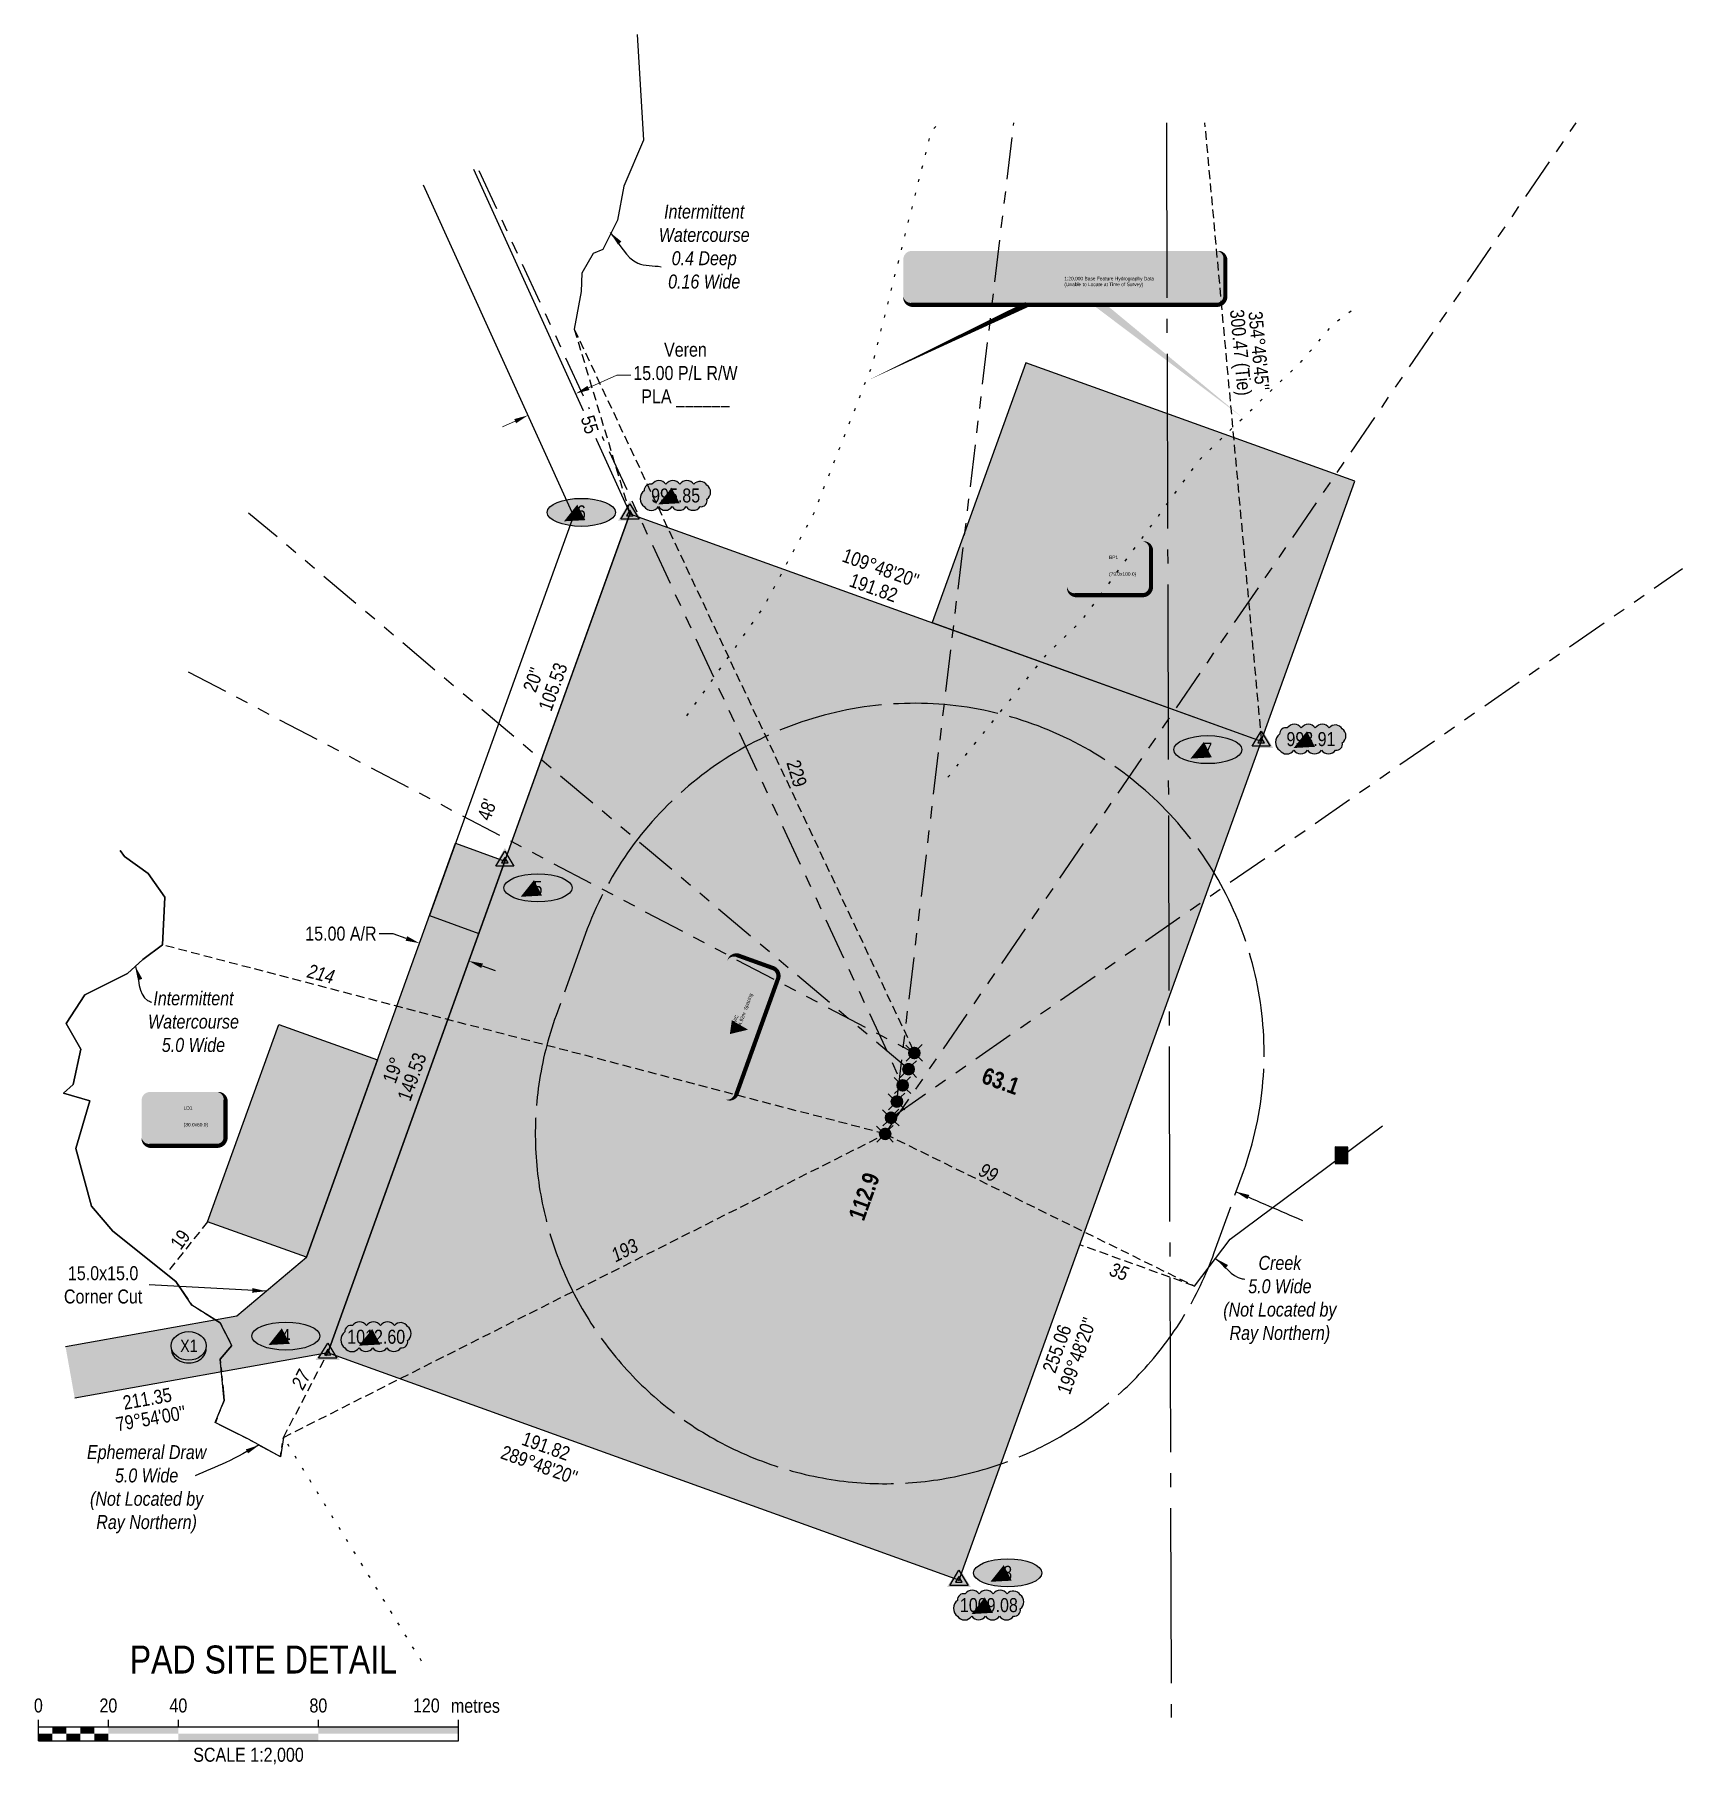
# Model space of a CAD drawing. Extents: x 498152 to 532124, y 6001603 to 6015154.
# Drawn here: x 498152 to 499329, y 6002936 to 6004172 of the extents above; entities that cross this region are included whole.
import ezdxf
from ezdxf.enums import TextEntityAlignment as Align

# ---------------------------------------------------------------- set-up
doc = ezdxf.new("R2018")
doc.units = 0
doc.header["$LTSCALE"] = 5
doc.header["$PDSIZE"] = 0.5
for name, pattern in [('foc-BUFFER', [16.75, 15, -1.75]), ('foc-DRILLPATH', [14.75, 6, -1.75, 1.75, -1.75, 1.75, -1.75]), ('foc-QUARTERLINE', [33, 25, -3, 2, -3]), ('foc-TIELINE', [1.875, 1.25, -0.625]), ('foc-TOPO-ephemeral', [6.25, 3.125, -0.625, 0.625, -0.625, 0.625, -0.625]), ('foc-WHEELTRACKS', [2, 0.4, -1.6]), ('SECT10', [8.5, 7.5, -1])]:
    doc.linetypes.add(name, pattern=pattern)
doc.layers.get('Defpoints').update_dxf_attribs({"color": 9})
for name, color, linetype in [('AS-UNDERLAY-H', 141, 'Continuous'), ('AUX-BUFFER', 7, 'foc-BUFFER'), ('C-RW', 13, 'Continuous'), ('DETAIL-T', 7, 'Continuous'), ('L-2', 7, 'Continuous'), ('L-BD', 7, 'Continuous'), ('L-BD1', 253, 'Continuous'), ('L-MON', 1, 'Continuous'), ('L-SECQ', 8, 'foc-QUARTERLINE'), ('L-TIE', 7, 'foc-TIELINE'), ('P-CROSSINGS', 250, 'Continuous'), ('P-ELEVATION', 7, 'Continuous'), ('P-PDRILLPATH', 12, 'foc-DRILLPATH'), ('P-PROPOSED', 10, 'Continuous'), ('P-PROPOSED-H', 21, 'Continuous'), ('P-TEMP-BLOCKS', 250, 'Continuous'), ('P-TEMP-H', 41, 'Continuous'), ('P-TEMP_LOG DECK', 46, 'Continuous'), ('P-TEMP_WORKSPACE', 46, 'Continuous'), ('P-TXT', 4, 'Continuous'), ('T-DRAW', 143, 'foc-TOPO-ephemeral'), ('T-TIE', 201, 'foc-TIELINE'), ('T-WATER', 160, 'Continuous'), ('T-WATER-P3', 160, 'foc-WHEELTRACKS'), ('T-WATER-T', 170, 'Continuous')]:
    doc.layers.add(name, color=color, linetype=linetype)
doc.layers.add('C-RW-T', color=13, linetype='Continuous', lineweight=9)
doc.layers.add('T-TIE-T', color=201, linetype='Continuous', lineweight=18)
doc.styles.add('80', font='ARIALN.TTF', dxfattribs={"height": 10})
doc.styles.add('80CG', font='ARIALN.TTF', dxfattribs={"height": 10})
doc.styles.add('80L', font='ARIALN.TTF', dxfattribs={"height": 10})
doc.styles.add('80LS', font='ARIALNI.TTF', dxfattribs={"height": 10})
doc.styles.add('BOLD', font='ARIALNB.TTF')
doc.styles.add('Crossing', font='ARIALN.TTF', dxfattribs={"height": 10})
doc.styles.add('foc-LtypeFont', font='ARIALN.TTF', dxfattribs={"height": 7.35})
doc.styles.get("Standard").update_dxf_attribs({"font": 'ARIALN.TTF'})
doc.linetypes.add('foc-TOPO-flowdirection-NOLINE', pattern='A,0,[">",foc-LtypeFont,S=0.3,R=0,X=0,Y=-0.945],-20,[">",foc-LtypeFont,S=0.3,R=0,X=0,Y=-0.945],0', length=20)
doc.dimstyles.new('CG2011', dxfattribs={"dimscale": 5, "dimtxt": 9, "dimasz": 2, "dimexe": 0.2, "dimexo": 0.0625, "dimgap": 0.5, "dimtad": 0, "dimtih": 1, "dimtoh": 1, "dimzin": 0, "dimdsep": 46, "dimtxsty": '80CG', "dimcen": 0.1, "dimse1": 1, "dimse2": 1, "dimclrd": 256, "dimclrt": 256, "dimaunit": 1, "dimadec": 4, "dimazin": 0, "dimtfac": 0.06, "dimtofl": 0, "dimtmove": 0, "dimatfit": 1, "dimfxl": 0.2, "dimtolj": 1, "dimtzin": 0, "dimlwd": -1, "dimarcsym": 0})
doc.dimstyles.new('Compass 5 000', dxfattribs={"dimscale": 5, "dimtxt": 9, "dimasz": 2, "dimexe": 0.2, "dimexo": 0.0625, "dimgap": 0.5, "dimtad": 0, "dimtih": 1, "dimtoh": 1, "dimzin": 0, "dimdsep": 46, "dimtxsty": '80CG', "dimcen": 0.1, "dimse1": 1, "dimse2": 1, "dimclrd": 256, "dimclrt": 256, "dimaunit": 1, "dimadec": 4, "dimazin": 0, "dimtfac": 0.06, "dimtofl": 0, "dimtmove": 0, "dimatfit": 1, "dimfxl": 0.2, "dimtolj": 1, "dimtzin": 0, "dimlwd": -1, "dimarcsym": 0})

# ---------------------------------------------------------------- blocks, each defined once
blk = doc.blocks.new('*U52')
h = blk.add_hatch(color=255)
edge = h.paths.add_edge_path()
edge.add_line((-109, -20), (109, -20))
edge.add_arc((109, -14), 6, 270, 360)
edge.add_line((115, -14), (115, 12.5))
edge.add_arc((109, 12.5), 6, 0, 90)
edge.add_line((109, 18.5), (-109, 18.5))
edge.add_arc((-109, 12.5), 6, 90, 180)
edge.add_line((-115, 12.5), (-115, -14))
edge.add_arc((-109, -14), 6, 180, 270)
at = {"color": 170, "flags": 128}
blk.add_lwpolyline([(-109, -20, 3, 3, 0), (109, -20, 3, 3, 0.414214), (115, -14, 3, 3, 0), (115, 12.5, 3, 0, 0.414214), (109, 18.5, 0, 0, 0), (-109, 18.5, 0, 0, 0.414214), (-115, 12.5, 0, 0, 0), (-115, -14, 0, 3, 0.414214)], format="xyseb", close=True, dxfattribs=at)
at = {"color": 170, "lineweight": 30, "flags": 104}
blk.add_attdef('ENTER_TEXT', text='', height=10, dxfattribs=at).set_placement((0, 0), align=Align.MIDDLE_CENTER)
blk = doc.blocks.new('*U54')
at = {"layer": 'T-WATER-T', "flags": 128}
blk.add_lwpolyline([(127.6, -100.8, 0, 7.5, 0), (0, 0, 2, 2, 0)], format="xyseb", dxfattribs=at)
at = {"layer": 'T-WATER-T'}
ref = blk.add_blockref('*U52', (0, 0), dxfattribs=at)
lines = blk.add_mtext('1:20,000 Base Feature Hydrography Data\\P(Unable to Locate at Time of Survey)', dxfattribs={"layer": '0', "color": 170, "insert": (0, 0), "char_height": 2.5, "attachment_point": 1})
ref.add_attrib('ENTER_TEXT', '', (0, 0), dxfattribs={"flags": 106}).embed_mtext(lines)
blk = doc.blocks.new('*U55')
h = blk.add_hatch(color=191)
edge = h.paths.add_edge_path()
edge.add_line((-24, -20), (24, -20))
edge.add_arc((24, -14), 6, 270, 360)
edge.add_line((30, -14), (30, 12.5))
edge.add_arc((24, 12.5), 6, 0, 90)
edge.add_line((24, 18.5), (-24, 18.5))
edge.add_arc((-24, 12.5), 6, 90, 180)
edge.add_line((-30, 12.5), (-30, -14))
edge.add_arc((-24, -14), 6, 180, 270)
at = {"color": 250, "flags": 128}
blk.add_lwpolyline([(-24, -20, 3, 3, 0), (24, -20, 3, 3, 0.414214), (30, -14, 3, 3, 0), (30, 12.5, 3, 0, 0.414214), (24, 18.5, 0, 0, 0), (-24, 18.5, 0, 0, 0.414214), (-30, 12.5, 0, 0, 0), (-30, -14, 0, 3, 0.414214)], format="xyseb", close=True, dxfattribs=at)
at = {"flags": 128}
blk.add_lwpolyline([(-18.5, -8.2, 0, 7.5, 0), (0, 0, 0, 0, 0)], format="xyseb", dxfattribs=at)
at = {"color": 250, "lineweight": 30, "flags": 104}
blk.add_attdef('TEMP_AREA_W1', text='', height=12, dxfattribs=at).set_placement((0, 8.3), align=Align.MIDDLE_CENTER)
blk.add_attdef('ENTER_TEXT', text='', height=9, dxfattribs=at).set_placement((0, -3.6), align=Align.TOP_CENTER)
blk = doc.blocks.new('*U56')
h = blk.add_hatch(color=254)
edge = h.paths.add_edge_path()
edge.add_line((-44, -20), (44, -20))
edge.add_arc((44, -14), 6, 270, 360)
edge.add_line((50, -14), (50, 12.5))
edge.add_arc((44, 12.5), 6, 0, 90)
edge.add_line((44, 18.5), (-44, 18.5))
edge.add_arc((-44, 12.5), 6, 90, 180)
edge.add_line((-50, 12.5), (-50, -14))
edge.add_arc((-44, -14), 6, 180, 270)
at = {"color": 1, "flags": 128}
blk.add_lwpolyline([(-44, -20, 3, 3, 0), (44, -20, 3, 3, 0.414214), (50, -14, 3, 3, 0), (50, 12.5, 3, 0, 0.414214), (44, 18.5, 0, 0, 0), (-44, 18.5, 0, 0, 0.414214), (-50, 12.5, 0, 0, 0), (-50, -14, 0, 3, 0.414214)], format="xyseb", close=True, dxfattribs=at)
blk.add_lwpolyline([(2.5, -12.2, 0, 10, 0), (0, 0, 5, 5, 0)], format="xyseb", dxfattribs=at)
at = {"color": 1, "lineweight": 30, "flags": 104}
blk.add_attdef('ENTER_TEXT', text='', height=10, dxfattribs=at).set_placement((-0.7, 0), align=Align.MIDDLE_CENTER)
blk = doc.blocks.new('wa')
at = {"layer": 'P-ELEVATION'}
h = blk.add_hatch(color=111, dxfattribs=at)
h.dxf.hatch_style = 1
edge = h.paths.add_edge_path()
edge.add_arc((-17.4, -4.5), 6.1, 215, 325)
edge.add_arc((-7.4, -4.5), 6.1, 215, 325)
edge.add_arc((2.6, -4.5), 6.1, 215, 325)
edge.add_arc((12.7, -4.5), 6.1, 215, 325)
edge.add_arc((18.1, -3.7), 4.32, 263.4336, 373.4336)
edge.add_arc((18.8, 2.3), 6.1, 305, 415)
edge.add_arc((17.5, 4.4), 5.69, 30.6955, 140.6955)
edge.add_arc((8.1, 4.5), 6.1, 35, 145)
edge.add_arc((-1.9, 4.5), 6.1, 35, 145)
edge.add_arc((-11.9, 4.5), 6.1, 35, 145)
edge.add_arc((-18, 3.8), 4.33, 75.4261, 185.4261)
edge.add_arc((-18.4, -2.3), 6.96, 125, 235)
at = {"color": 240, "flags": 128}
blk.add_lwpolyline([(-22.4, -8, 0.520567), (-12.3, -8, 0.520567), (-2.4, -8, 0.520567), (7.6, -8, 0.520567), (17.6, -8, 0.520567), (22.4, -2.7, 0.520567), (22.4, 7.3, 0.520567), (13.1, 8, 0.520567), (3.1, 8, 0.520567), (-6.9, 8, 0.520567), (-16.9, 8, 0.520567), (-22.4, 3.4, 0.520567)], format="xyb", close=True, dxfattribs=at)
at = {"layer": 'P-ELEVATION', "color": 240, "flags": 128}
blk.add_lwpolyline([(0, 0, 12.5, 0, 0), (-12.4, -6.4, 0, 0, 0)], format="xyseb", dxfattribs=at)
at = {"layer": 'P-ELEVATION', "color": 240, "style": '80'}
blk.add_attdef('ELEVATION', text='', height=10, dxfattribs=at).set_placement((0, 0), align=Align.MIDDLE_CENTER)
blk = doc.blocks.new('*U47')
at = {"color": 0}
for p, q in [((-150, 0), (-150, 15)), ((-100, 10), (-100, 15)), ((-50, 10), (-50, 15)), ((50, 10), (50, 15)), ((150.2, 0), (150.2, 15)), ((-150, 10), (150.2, 10)), ((-150, 0), (150.2, 0))]:
    blk.add_line(p, q, dxfattribs=at)
for points in [[(-150, 5), (-140, 5), (-150, 0), (-140, 0)], [(-140, 10), (-130, 10), (-140, 5), (-130, 5)], [(-130, 5), (-120, 5), (-130, 0), (-120, 0)], [(-120, 10), (-110, 10), (-120, 5), (-110, 5)], [(-110, 5), (-100, 5), (-110, 0), (-100, 0)], [(-100, 10), (-50, 10), (-100, 5), (-50, 5)], [(-50, 5), (50, 5), (-50, 0), (50, 0)], [(50, 10), (150.2, 10), (50, 5), (150.2, 5)]]:
    blk.add_solid(points, dxfattribs=at)
at = {"color": 0, "style": '80'}
blk.add_text('metres', height=10, dxfattribs=at).set_placement((162.2, 20), align=Align.CENTER)
at = {"color": 0, "char_height": 10, "style": '80'}
for s, insert, attachment_point in [('0', (-150, 30.2), 2), ('20', (-100, 30.2), 2), ('40', (-50, 30.2), 2), ('80', (50, 30.2), 2), ('120', (136.7, 30.2), 3), ('SCALE 1:2,000', (0.1, -5), 2)]:
    blk.add_mtext(s, dxfattribs=dict(at, insert=insert, attachment_point=attachment_point))
blk = doc.blocks.new('*U57')
at = {"layer": 'L-2'}
blk.add_blockref('*U47', (-10.7, -57.9), dxfattribs=at)
at = {"layer": 'DETAIL-T', "color": 3, "insert": (0, 0), "char_height": 20, "width": 217.108, "attachment_point": 5, "style": '80CG'}
blk.add_mtext('\\pxqc;PAD SITE DETAIL', dxfattribs=at)
blk = doc.blocks.new('xing2')
h = blk.add_hatch(color=50)
h.dxf.hatch_style = 1
edge = h.paths.add_edge_path()
edge.add_ellipse((0, 0), major_axis=(-12.5, 0), ratio=0.816297, start_angle=0, end_angle=360)
h = blk.add_hatch(color=250)
h.dxf.hatch_style = 1
edge = h.paths.add_edge_path()
edge.add_ellipse((0, -2), major_axis=(-12.5, 0), ratio=0.816297, start_angle=0, end_angle=180)
edge.add_line((12.5, -2), (12.5, 0))
edge.add_ellipse((0, 0), major_axis=(-12.5, 0), ratio=0.816297, start_angle=0, end_angle=180, ccw=False)
edge.add_line((-12.5, 0), (-12.5, -2))
at = {"color": 250}
blk.add_ellipse((0, 0), major_axis=(-12.5, 0), ratio=0.816297, dxfattribs=at)
blk.add_ellipse((0, -2), major_axis=(-12.5, 0), ratio=0.816297, start_param=0, end_param=3.141593, dxfattribs=at)
at = {"color": 250, "style": 'Crossing'}
blk.add_attdef('CROSSING', text='', height=9, dxfattribs=at).set_placement((0.1, 0), align=Align.MIDDLE_CENTER)
at = {"color": 250, "style": 'Crossing', "flags": 1}
for tag, p in [('OWNER', (0.1, -12.5)), ('DESCRIPTION', (0.1, -25.8)), ('LOCATION', (0.1, -39.3)), ('DWG_REF', (0.1, -52.8))]:
    blk.add_attdef(tag, text='', height=9, dxfattribs=at).set_placement(p, align=Align.MIDDLE_CENTER)
blk = doc.blocks.new('WC')
at = {"layer": 'L-MON'}
h = blk.add_hatch(color=255, dxfattribs=at)
h.dxf.hatch_style = 1
edge = h.paths.add_edge_path()
edge.add_arc((0, 0), 0.9, 0, 360)
at = {"layer": 'L-MON', "color": 240, "flags": 128}
for points in [[(-0.62, 0.5), (-1.23, 1.12)], [(0.52, 0.61), (1.13, 1.21)], [(-1.18, -1.18), (-0.56, -0.57)], [(1.16, -1.18), (0.56, -0.57)]]:
    blk.add_lwpolyline(points, dxfattribs=at)
at = {"layer": 'L-MON', "color": 240}
for radius in [0.8, 0.373]:
    blk.add_circle((0, 0), radius, dxfattribs=at)
blk = doc.blocks.new('we')
at = {"layer": 'P-ELEVATION'}
h = blk.add_hatch(color=111, dxfattribs=at)
h.dxf.hatch_style = 1
edge = h.paths.add_edge_path()
edge.add_ellipse((0, 0), major_axis=(-24.4, 0), ratio=0.410256, start_angle=0, end_angle=360)
at = {"layer": 'P-ELEVATION', "color": 7, "flags": 128}
blk.add_lwpolyline([(0, 0, 12.5, 0, 0), (-12.4, -6.4, 0, 0, 0)], format="xyseb", dxfattribs=at)
at = {"layer": 'P-ELEVATION', "color": 7}
blk.add_ellipse((0, 0), major_axis=(-24.4, 0), ratio=0.410256, dxfattribs=at)
at = {"layer": 'P-ELEVATION', "style": '80'}
blk.add_attdef('ELEVATION', text='', height=10, dxfattribs=at).set_placement((0, 0), align=Align.MIDDLE_CENTER)
blk = doc.blocks.new('TRIA')
blk.add_hatch(color=255).paths.add_polyline_path([(-0.04, 1.52), (-1.47, -0.87), (1.39, -0.87)])
blk = doc.blocks.new('Hybrid_EC')
at = {"color": 251}
for points in [[(-1.3, -0.74), (0, 1.42), (1.3, -0.74)], [(0.47, -0.26), (0, 0.53), (-0.47, -0.26)]]:
    blk.add_lwpolyline(points, close=True, dxfattribs=at)
at = {"layer": 'Defpoints'}
blk.add_circle((0, 0), 0.05, dxfattribs=at)
at = {"xscale": 1.2, "yscale": 1.2, "zscale": 1.2}
blk.add_blockref('TRIA', (0.05, 0.06), dxfattribs=at)
blk = doc.blocks.new('*D72')
at = {"layer": 'Defpoints', "color": 0, "transparency": 16777216}
for p in [(498422.5, 6003510.5), (498462.2, 6003510), (498457.8, 6003497.8)]:
    blk.add_point(p, dxfattribs=at)
at = {"layer": 'P-TXT', "transparency": 16777216}
for p, q in [((498408.1, 6003529.5), (498398.1, 6003529.5)), ((498417.5, 6003526.1), (498408.1, 6003529.5)), ((498471.6, 6003506.6), (498481, 6003503.2))]:
    blk.add_line(p, q, dxfattribs=at)
for points in [[(498418.1, 6003527.7), (498417, 6003524.5), (498426.9, 6003522.7)], [(498472.2, 6003508.2), (498471, 6003505), (498462.2, 6003510)]]:
    blk.add_solid(points, dxfattribs=at)
at = {"layer": 'P-TXT', "transparency": 16777216, "insert": (498370.8, 6003529.5), "char_height": 10, "attachment_point": 5, "style": '80CG'}
blk.add_mtext('\\A1;15.00 A/R', dxfattribs=at)
blk = doc.blocks.new('*D74')
at = {"layer": 'C-RW-T', "transparency": 16777216}
for p, q in [((498547.6, 6003919.5), (498567.8, 6003928.7)), ((498567.8, 6003928.7), (498577.8, 6003928.7)), ((498495.3, 6003895.7), (498486.2, 6003891.6))]:
    blk.add_line(p, q, dxfattribs=at)
for points in [[(498546.9, 6003921), (498548.3, 6003918), (498538.5, 6003915.4)], [(498494.6, 6003897.2), (498495.9, 6003894.2), (498504.4, 6003899.9)]]:
    blk.add_solid(points, dxfattribs=at)
at = {"layer": 'Defpoints', "color": 0, "transparency": 16777216}
for p in [(498531.4, 6003931), (498497.3, 6003915.5), (498538.5, 6003915.4)]:
    blk.add_point(p, dxfattribs=at)
at = {"layer": 'C-RW-T', "transparency": 16777216, "insert": (498616.9, 6003928.7), "char_height": 10, "attachment_point": 5, "style": '80CG'}
blk.add_mtext('\\A1;Veren\\P15.00 P/L R/W\\PPLA ______', dxfattribs=at)

msp = doc.modelspace()

# ---------------------------------------------------------------- hatches: boundary and pattern name
at = {"layer": 'AS-UNDERLAY-H'}
h = msp.add_hatch(color=256, dxfattribs=at)
h.dxf.hatch_style = 1
h.paths.add_polyline_path([(499090.118, 6003377.06), (499081.024, 6003377.262), (499081.024, 6003365.276), (499090.118, 6003365.074)])
at = {"layer": 'P-PROPOSED-H'}
h = msp.add_hatch(color=256, dxfattribs=at)
h.dxf.hatch_style = 1
h.paths.add_polyline_path([(498577.258, 6003829.496), (499028.184, 6003667.086), (498812.253, 6003067.491), (498361.327, 6003229.902)])
h = msp.add_hatch(color=256, dxfattribs=at)
h.dxf.hatch_style = 1
h.paths.add_polyline_path([(498174.051, 6003234.606), (498180.623, 6003197.713), (498361.327, 6003229.902), (498487.917, 6003581.415), (498452.647, 6003594.116), (498346.099, 6003298.251), (498296.502, 6003256.417)])
at = {"layer": 'P-TEMP-H', "linetype": 'SECT10'}
h = msp.add_hatch(color=256, dxfattribs=at)
h.dxf.hatch_style = 1
h.paths.add_polyline_path([(499028.184, 6003667.086), (499095.073, 6003852.799), (498859.993, 6003937.467), (498793.105, 6003751.755)])
h = msp.add_hatch(color=256, dxfattribs=at)
h.dxf.hatch_style = 1
h.paths.add_polyline_path([(498396.894, 6003439.301), (498346.099, 6003298.251), (498275.574, 6003323.649), (498326.369, 6003464.699)])

# ---------------------------------------------------------------- linework, layer by layer
at = {"layer": 'AS-UNDERLAY-H'}
msp.add_lwpolyline([(499090.118, 6003377.06), (499081.024, 6003377.262), (499081.024, 6003365.276), (499090.118, 6003365.074)], close=True, dxfattribs=at)
at = {"layer": 'AUX-BUFFER', "color": 251, "linetype": 'foc-BUFFER', "flags": 128}
msp.add_lwpolyline([(499015.479, 6003359.553, 1), (498545.342, 6003528.951), (498524.506, 6003471.124, 1), (498994.643, 6003301.726)], format="xyb", close=True, dxfattribs=at)
at = {"layer": 'C-RW', "flags": 128}
msp.add_lwpolyline([(498429.478, 6004064.712), (498536.917, 6003828.184), (498433.999, 6003542.395), (498469.281, 6003529.689), (498577.363, 6003829.817), (498465.788, 6004075.449)], dxfattribs=at)
at = {"layer": 'L-SECQ'}
msp.add_line((498960.439, 6004108.937), (498963.845, 6002969.464), dxfattribs=at)
at = {"layer": 'L-TIE', "flags": 128}
msp.add_lwpolyline([(499028.558, 6003667.332), (498987.969, 6004108.937)], dxfattribs=at)
at = {"layer": 'P-PDRILLPATH', "flags": 128}
for points in [[(498759.574, 6003386.425), (499253.257, 6004108.937)], [(498767.909, 6003409.556), (498851.519, 6004108.937)], [(498469.347, 6004074.806), (498772.076, 6003421.121)], [(498776.243, 6003432.687), (498304.873, 6003830.077)], [(498763.742, 6003397.99), (499329.057, 6003790.393)], [(498261.704, 6003716.702), (498780.41, 6003444.252)]]:
    msp.add_lwpolyline(points, dxfattribs=at)
at = {"layer": 'P-PROPOSED'}
msp.add_lwpolyline([(498577.258, 6003829.496), (499028.184, 6003667.086), (498812.253, 6003067.491), (498361.327, 6003229.902)], close=True, dxfattribs=at)
msp.add_lwpolyline([(498174.051, 6003234.606), (498296.502, 6003256.417), (498346.099, 6003298.251), (498452.647, 6003594.116), (498487.917, 6003581.415), (498361.327, 6003229.902), (498180.623, 6003197.713)], dxfattribs=at)
at = {"layer": 'P-TEMP_LOG DECK', "flags": 128}
msp.add_lwpolyline([(498396.894, 6003439.301), (498346.099, 6003298.251), (498275.574, 6003323.649), (498326.369, 6003464.699)], close=True, dxfattribs=at)
at = {"layer": 'P-TEMP_WORKSPACE', "flags": 128}
msp.add_lwpolyline([(499028.184, 6003667.086), (499095.073, 6003852.799), (498859.993, 6003937.467), (498793.105, 6003751.755)], close=True, dxfattribs=at)
at = {"layer": 'T-DRAW', "flags": 128}
msp.add_lwpolyline([(498252.937, 6003281.037), (498264.332, 6003264.152), (498284.602, 6003251.517), (498292.882, 6003235.252), (498284.584, 6003225.587), (498287.427, 6003196.054), (498281.062, 6003180.182), (498304.877, 6003168.214), (498327.602, 6003155.752), (498329.779, 6003169.607)], dxfattribs=at)
at = {"layer": 'T-DRAW', "linetype": 'foc-TOPO-flowdirection-NOLINE', "flags": 128}
msp.add_lwpolyline([(498329.779, 6003169.607), (498327.602, 6003155.752), (498304.877, 6003168.214), (498281.062, 6003180.182), (498287.427, 6003196.054), (498284.584, 6003225.587), (498292.882, 6003235.252), (498284.602, 6003251.517), (498264.332, 6003264.152), (498252.937, 6003281.037)], dxfattribs=at)
at = {"layer": 'T-TIE'}
msp.add_line((498275.574, 6003323.649), (498245.96, 6003286.615), dxfattribs=at)
at = {"layer": 'T-TIE', "flags": 128}
for points in [[(498759.574, 6003386.425), (498243.456, 6003521.457)], [(498329.779, 6003169.607), (498759.833, 6003386.341)], [(498759.574, 6003386.425), (498980.539, 6003277.709)], [(498980.539, 6003277.709), (498898.587, 6003307.222)], [(498329.779, 6003169.607), (498361.317, 6003229.892)]]:
    msp.add_lwpolyline(points, dxfattribs=at)
at = {"layer": 'T-WATER', "linetype": 'foc-TOPO-flowdirection-NOLINE', "flags": 128}
for points in [[(498582.43, 6004171.965), (498587.019, 6004096.632), (498572.818, 6004063.56), (498568.315, 6004039.421), (498557.871, 6004018.442), (498551.096, 6004015.6), (498542.842, 6004001.493), (498542.362, 6003988.46), (498537.488, 6003961.505)], [(498252.937, 6003281.037), (498207.957, 6003317.005), (498192.606, 6003334.768), (498181.33, 6003376.075), (498191.43, 6003410.13), (498172.609, 6003415.481), (498179.611, 6003421.817), (498184.946, 6003446.889), (498174.461, 6003465.361), (498187.924, 6003485.831), (498218.402, 6003500.953), (498229.191, 6003511.007), (498243.456, 6003521.457), (498245.037, 6003555.718), (498233.198, 6003572.412), (498216.312, 6003584.704), (498213.031, 6003588.874)], [(498980.539, 6003277.709), (499006.087, 6003311.289), (499114.778, 6003392.222)]]:
    msp.add_lwpolyline(points, dxfattribs=at)
at = {"layer": 'T-WATER'}
msp.add_lwpolyline([(498582.43, 6004171.965), (498587.019, 6004096.632), (498572.818, 6004063.56), (498568.315, 6004039.421), (498557.871, 6004018.442), (498551.096, 6004015.6), (498542.842, 6004001.493), (498542.362, 6003988.46), (498537.488, 6003961.505)], dxfattribs=at)
at = {"layer": 'T-WATER', "flags": 128}
for points in [[(498213.031, 6003588.874), (498216.312, 6003584.704), (498233.198, 6003572.412), (498245.037, 6003555.718), (498243.456, 6003521.457), (498229.191, 6003511.007), (498218.402, 6003500.953), (498187.924, 6003485.831), (498174.461, 6003465.361), (498184.946, 6003446.889), (498179.611, 6003421.817), (498172.609, 6003415.481), (498191.43, 6003410.13), (498181.33, 6003376.075), (498192.606, 6003334.768), (498207.957, 6003317.005), (498252.937, 6003281.037)], [(498980.539, 6003277.709), (499006.087, 6003311.289)]]:
    msp.add_lwpolyline(points, dxfattribs=at)
at = {"layer": 'T-WATER-P3', "flags": 128}
for points in [[(498617.94, 6003685.1), (498672.08, 6003761.776), (498708.689, 6003829.805), (498750.664, 6003936.565), (498792.569, 6004102.974), (498798.313, 6004108.937)], [(498804.414, 6003641.315), (498875.545, 6003729.803), (498900.398, 6003753.748), (498984.14, 6003868.183), (499057.484, 6003938.978), (499079.989, 6003965.499), (499095.283, 6003976.605)], [(498428.336, 6003009.789), (498329.779, 6003169.607)]]:
    msp.add_lwpolyline(points, dxfattribs=at)
at = {"layer": 'T-WATER-T', "flags": 128}
msp.add_lwpolyline([(498746.848, 6003924.729, 0, 4, 0), (498860.67, 6003979.042, 0, 0, 0)], format="xyseb", dxfattribs=at)

# ---------------------------------------------------------------- block references
msp.add_blockref('*U57', (498315.374, 6003010.714))
at = {"layer": 'L-BD', "xscale": 0.99944939, "yscale": 0.99944939, "zscale": 0.99944939}
for name, p, values in [('wa', (498609.873, 6003842.638), {'ELEVATION': '995.85'}), ('we', (498542.537, 6003830.577), {'ELEVATION': '6'}), ('wa', (499063.735, 6003668.57), {'ELEVATION': '993.91'}), ('we', (498990.055, 6003661.023), {'ELEVATION': '7'}), ('we', (498511.569, 6003562.269), {'ELEVATION': '5'}), ('we', (498331.454, 6003241.984), {'ELEVATION': '4'}), ('wa', (498396.01, 6003241.5), {'ELEVATION': '1012.60'}), ('we', (498847.107, 6003072.771), {'ELEVATION': '8'}), ('wa', (498833.654, 6003049.741), {'ELEVATION': '1009.08'})]:
    msp.add_blockref(name, p, dxfattribs=at).add_auto_attribs(values)
at = {"layer": 'L-BD'}
ref = msp.add_blockref('*U56', (498649.337, 6003462.708), dxfattribs=dict(at, xscale=0.9985540279909029, yscale=0.9985540279909029, zscale=0.9985540279909029, rotation=70.18888888888888))
lines = msp.add_mtext('6 W/C  \\P@4.92m  Spacing', dxfattribs={"layer": '0', "color": 1, "insert": (498649.337, 6003462.708), "char_height": 2.5, "attachment_point": 1, "rotation": 70.188889})
ref.add_attrib('ENTER_TEXT', '', (498649.337, 6003462.708), dxfattribs={"flags": 10}).embed_mtext(lines)
at = {"layer": 'L-MON', "linetype": 'Continuous'}
msp.add_blockref('*U54', (498887.555, 6003998.875), dxfattribs=at)
at = {"layer": 'L-MON'}
for name, p, xscale, yscale, zscale in [('Hybrid_EC', (498577.258, 6003829.496), 4.997246949999986, 4.997246949999986, 4.997246949999986), ('Hybrid_EC', (499028.184, 6003667.086), 4.997246949999986, 4.997246949999986, 4.997246949999986), ('Hybrid_EC', (498487.909, 6003581.418), 4.997246949999986, 4.997246949999986, 4.997246949999986), ('WC', (498780.41, 6003444.252), 4.997246949999979, 4.997246949999979, 4.997246949999979), ('WC', (498776.243, 6003432.687), 4.997246949999979, 4.997246949999979, 4.997246949999979), ('WC', (498772.076, 6003421.121), 4.997246949999979, 4.997246949999979, 4.997246949999979), ('WC', (498767.909, 6003409.556), 4.997246949999979, 4.997246949999979, 4.997246949999979), ('WC', (498763.742, 6003397.99), 4.997246949999979, 4.997246949999979, 4.997246949999979), ('WC', (498759.574, 6003386.425), 4.997246949999979, 4.997246949999979, 4.997246949999979), ('Hybrid_EC', (498361.327, 6003229.902), 4.997246949999986, 4.997246949999986, 4.997246949999986), ('Hybrid_EC', (498812.253, 6003067.491), 4.997246949999986, 4.997246949999986, 4.997246949999986)]:
    msp.add_blockref(name, p, dxfattribs=dict(at, xscale=xscale, yscale=yscale, zscale=zscale))
at = {"layer": 'P-CROSSINGS'}
msp.add_blockref('xing2', (498262.102, 6003234.985), dxfattribs=at).add_auto_attribs({'CROSSING': 'X1'})
at = {"layer": 'P-TEMP-BLOCKS'}
ref = msp.add_blockref('*U55', (498919.483, 6003791.397), dxfattribs=dict(at, xscale=0.99944939, yscale=0.99944939, zscale=0.99944939))
lines = msp.add_mtext('BP1', dxfattribs={"layer": '0', "color": 250, "insert": (498919.483, 6003799.658), "char_height": 2.5, "attachment_point": 1})
ref.add_attrib('TEMP_AREA_W1', '', (498919.483, 6003799.658), dxfattribs={"flags": 104}).embed_mtext(lines)
lines = msp.add_mtext('(79.0x100.0)', dxfattribs={"layer": '0', "color": 250, "insert": (498919.489, 6003787.776), "char_height": 2.5, "attachment_point": 1})
ref.add_attrib('ENTER_TEXT', '', (498919.489, 6003787.776), dxfattribs={"flags": 104}).embed_mtext(lines)
ref = msp.add_blockref('*U55', (498258.403, 6003397.906), dxfattribs=dict(at, xscale=0.99944939, yscale=0.99944939, zscale=0.99944939))
lines = msp.add_mtext('LD1', dxfattribs={"layer": '0', "color": 250, "insert": (498258.403, 6003406.166), "char_height": 2.5, "attachment_point": 1})
ref.add_attrib('TEMP_AREA_W1', '', (498258.403, 6003406.166), dxfattribs={"flags": 104}).embed_mtext(lines)
lines = msp.add_mtext('(30.0x60.0)', dxfattribs={"layer": '0', "color": 250, "insert": (498258.409, 6003394.284), "char_height": 2.5, "attachment_point": 1})
ref.add_attrib('ENTER_TEXT', '', (498258.409, 6003394.284), dxfattribs={"flags": 104}).embed_mtext(lines)

# ---------------------------------------------------------------- texts
at = {"layer": 'L-BD', "style": '80L'}
for s, height, rotation, p in [('105.53', 9.9945, 70.195, (498522.254, 6003705.911)), ("20''", 9.9945, 70.195, (498508.149, 6003710.99)), ("48'", 9.9945, 70.195, (498475.152, 6003618.222)), ('19°', 9.9945, 70.195, (498408.108, 6003432.056)), ('149.53', 9.9945, 70.195, (498421.508, 6003427.23)), ('211.35', 9.9945, 10.1002, (498232.466, 6003197.247)), ("79°54'00''", 9.9945, 10.1002, (498234.964, 6003183.225)), ('191.82', 9.9945, 340.1925, (498517.313, 6003163.319)), ("289°48'20''", 9.99449, 340.1925, (498512.487, 6003149.92))]:
    msp.add_text(s, height=height, rotation=rotation, dxfattribs=at).set_placement(p, align=Align.MIDDLE)
at = {"layer": 'L-BD', "color": 3, "style": 'BOLD'}
for s, rotation, p in [('63.1', 340.19498, (498827.578, 6003423.147)), ('112.9', 70.19498, (498744.262, 6003323.524))]:
    msp.add_text(s, height=11.9934, rotation=rotation, dxfattribs=at).set_placement(p)
at = {"layer": 'L-BD1', "style": '80L'}
for s, height, rotation, p in [('300.47 (Tie)', 9.99449, 275.2515, (499012.422, 6003944.673)), ("354°46'45''", 9.99449, 275.2515, (499026.604, 6003945.977)), ("109°48'20''", 9.99449, 340.195, (498756.402, 6003790.82)), ('191.82', 9.9945, 340.195, (498751.322, 6003776.715)), ("199°48'20''", 9.99449, 70.195, (498896.342, 6003227.87)), ('255.06', 9.9945, 70.195, (498882.237, 6003232.95))]:
    msp.add_text(s, height=height, rotation=rotation, dxfattribs=at).set_placement(p, align=Align.MIDDLE)
at = {"layer": 'T-TIE-T'}
for s, rotation, style, p in [('229', 286.578, '80L', (498696.455, 6003643.975)), ('214', 345.336653, '80LS', (498356.619, 6003500.89)), ('99', 333.79348, '80LS', (498833.429, 6003358.876)), ('19', 54.3414, '80L', (498255.987, 6003310.963)), ('193', 26.746717, '80LS', (498573.37, 6003303.348)), ('35', 340.195, '80LS', (498926.609, 6003288.096)), ('27', 62.3838, '80LS', (498342.154, 6003210.894))]:
    msp.add_text(s, height=9.9945, rotation=rotation, dxfattribs=dict(at, style=style)).set_placement(p, align=Align.MIDDLE)
at = {"layer": 'T-WATER-T', "linetype": 'Continuous', "char_height": 9.99449, "attachment_point": 1, "style": '80L'}
for s, insert in [('\\pxqc;{\\fArial Narrow|b0|i1|c0|p34;Intermittent Watercourse\\P0.4 Deep\\P0.16 Wide}', (498597.956, 6004050.498)), ('\\pxqc;{\\fArial Narrow|b0|i1|c0|p34;Intermittent Watercourse\\P5.0 Wide}', (498233.119, 6003488.336))]:
    msp.add_mtext_dynamic_manual_height_columns(s, width=64.68083, gutter_width=49.945, heights=[0], dxfattribs=dict(at, insert=insert))
at = {"layer": 'T-WATER-T', "char_height": 9.99449, "attachment_point": 1, "style": '80L'}
for s, width, insert in [('\\pxqc;{\\fArial Narrow|b0|i1|c0|p34;Creek\\P5.0 Wide\\P(Not Located by Ray Northern) }', 86.24987, (498998.397, 6003299.239)), ('\\pxqc;{\\fArial Narrow|b0|i1|c0|p34;Ephemeral Draw\\P5.0 Wide\\P(Not Located by Ray Northern)}', 96.70667, (498183.638, 6003164.048))]:
    msp.add_mtext_dynamic_manual_height_columns(s, width=width, gutter_width=49.945, heights=[0], dxfattribs=dict(at, insert=insert))

# ---------------------------------------------------------------- dimensions: what is measured, and where the dimension line sits
at = {"layer": 'C-RW-T'}
dim = msp.add_linear_dim(base=(498538.505, 6003915.363), p1=(498497.275, 6003915.457), p2=(498531.418, 6003930.965), angle=24.429198, text='Veren\\P15.00 P/L R/W\\PPLA ______', dimstyle='Compass 5 000', dxfattribs=at)
dim.commit()
dim.dimension.update_dxf_attribs({"geometry": '*D74', "text_midpoint": (498616.912, 6003928.683), "dimtype": 161})
at = {"layer": 'P-TXT'}
dim = msp.add_linear_dim(base=(498462.197, 6003509.996), p1=(498422.528, 6003510.481), p2=(498457.797, 6003497.78), angle=340.194614, text='15.00 A/R', dimstyle='Compass 5 000', dxfattribs=at)
dim.commit()
dim.dimension.update_dxf_attribs({"geometry": '*D72', "text_midpoint": (498370.829, 6003529.474), "dimtype": 161})

# ---------------------------------------------------------------- leaders
at = {"layer": 'AUX-BUFFER', "path_type": 1}
msp.add_leader([(499009.82, 6003345.244), (499057.698, 6003324.581)], dimstyle='CG2011', override={"dimasz": 2, "dimgap": 0.5, "dimtad": 0}, dxfattribs=at)
at = {"layer": 'T-WATER-T', "linetype": 'Continuous', "path_type": 1}
for points in [[(498563.214, 6004030.443), (498582.956, 6004008.577), (498599.473, 6004006.132)], [(498223.956, 6003506.129), (498232.738, 6003481.869), (498235.416, 6003480.601)]]:
    msp.add_leader(points, dimstyle='Compass 5 000', override={"dimgap": 0.5, "dimtad": 0}, dxfattribs=at)
at = {"layer": 'T-WATER-T', "path_type": 1}
for points in [[(498995.567, 6003297.462), (499014.525, 6003282.981), (499016.572, 6003282.666)], [(498312.508, 6003164.214), (498288.655, 6003151.669), (498266.563, 6003142.156)]]:
    msp.add_leader(points, dimstyle='Compass 5 000', override={"dimgap": 0.5, "dimtad": 0}, dxfattribs=at)

# ---------------------------------------------------------------- next in the draw order: texts
at = {"layer": 'L-BD', "insert": (498172.917, 6003291.916), "char_height": 9.99449, "attachment_point": 1, "style": '80L', "bg_fill": 3, "box_fill_scale": 1.2, "bg_fill_color": 256, "bg_fill_transparency": 0}
msp.add_mtext_dynamic_manual_height_columns('\\pxqc;15.0x15.0\\PCorner Cut', width=56.0173, gutter_width=49.972, heights=[0], dxfattribs=at)
at = {"layer": 'T-TIE-T', "insert": (498553.375, 6003894.783), "char_height": 9.9945, "width": 18.39369, "attachment_point": 2, "rotation": 286.8464, "style": '80L', "bg_fill": 3, "box_fill_scale": 1.15, "bg_fill_color": 256, "bg_fill_true_color": 256, "bg_fill_transparency": 0}
msp.add_mtext('55', dxfattribs=at)

# ---------------------------------------------------------------- next in the draw order: linework, layer by layer
at = {"layer": 'T-TIE', "flags": 128}
for points in [[(498537.488, 6003961.505), (498577.258, 6003829.496)], [(498537.488, 6003961.505), (498780.67, 6003444.168)]]:
    msp.add_lwpolyline(points, dxfattribs=at)

# ---------------------------------------------------------------- next in the draw order: leaders
at = {"layer": 'L-BD'}
msp.add_leader([(498317.442, 6003274.08), (498233.869, 6003278.548)], dimstyle='Compass 5 000', dxfattribs=at)

doc.saveas('drawing.dxf')
